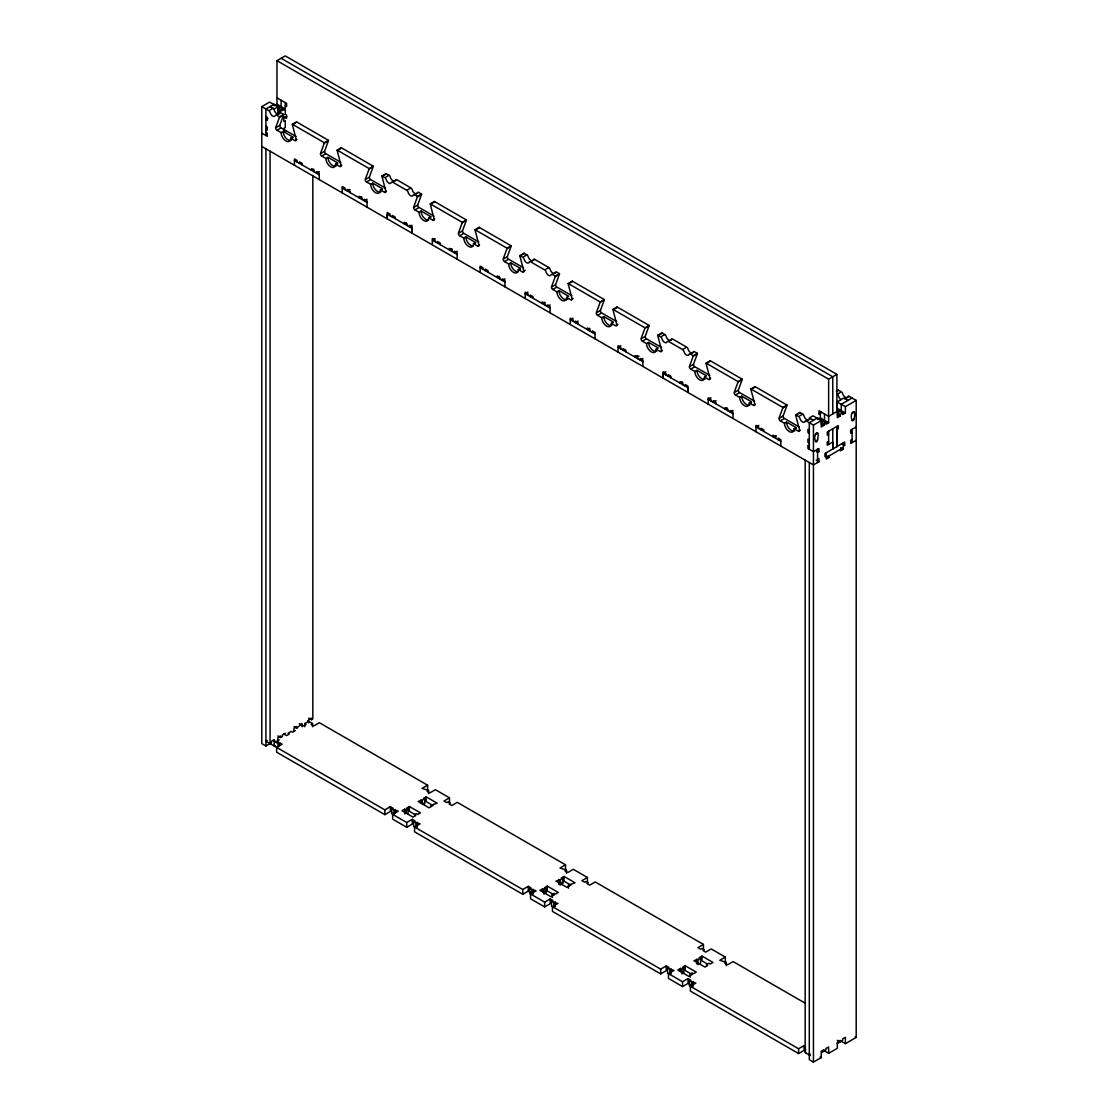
<?xml version="1.0" encoding="UTF-8"?>
<svg xmlns="http://www.w3.org/2000/svg" width="1118" height="1118" viewBox="0 0 1118 1118"><rect width="100%" height="100%" fill="white"/><g stroke="black" fill="none" stroke-linecap="round" stroke-linejoin="round"><path stroke-width="1.5" d="M665.867 371.749L663.114 373.342L663.114 378.122L663.114 371.749L665.867 373.342L665.867 374.935M274.217 104.212L282.491 108.977L282.491 110.57L285.258 108.977L276.971 104.212L276.971 60.679L285.258 55.9L836.907 374.39L828.634 379.17L828.634 422.702L825.867 424.295L825.867 422.702L817.593 417.922M832.77 413.939L832.77 376.78L281.121 58.29M836.907 411.55L836.907 374.39M269.871 110.081L272.974 108.292A1.956 1.132 60 0 1 274.078 109.564L274.665 111.157A3.899 2.25 60 0 0 279.081 113.715L279.668 112.792A1.956 1.132 60 0 1 280.772 112.792L283.679 114.469L279.542 116.859A1.956 1.132 60 0 1 279.486 117.278L275.601 127.857A1.956 1.132 60 0 0 276.984 130.247L281.121 132.637A6.82 3.941 60 0 0 285.942 140.994A6.82 3.941 60 0 0 290.764 138.199L292.846 137.011L283.189 131.435L281.121 132.637M276.118 127.55L279.738 125.468L283.623 114.888A1.956 1.132 60 0 0 283.679 114.469M290.764 138.199L294.914 140.588A1.956 1.132 60 0 0 296.284 139.792L292.399 124.741A1.956 1.132 60 0 1 292.343 124.252L296.48 121.862L328.482 140.337L324.346 142.727A1.943 1.118 60 0 1 324.29 143.146L320.405 153.711A1.956 1.132 60 0 0 321.774 156.101L325.911 158.49A6.82 3.941 60 0 0 330.746 166.862A6.82 3.941 60 0 0 335.568 164.066L337.636 162.879L327.979 157.303L325.911 158.49M320.922 153.418L324.541 151.321L328.426 140.756A1.943 1.118 60 0 0 328.482 140.337M335.568 164.066L339.704 166.456A1.956 1.132 60 0 0 341.088 165.66L337.203 150.609A1.956 1.132 60 0 1 337.147 150.119L341.283 147.73L373.272 166.205L369.136 168.58A1.943 1.132 60 0 1 369.08 169.014L365.195 179.579A1.956 1.132 60 0 0 366.578 181.968L370.715 184.358A6.82 3.941 60 0 0 375.536 192.715A6.82 3.941 60 0 0 380.372 189.934L382.44 188.732L372.783 183.17L370.715 184.358M365.712 179.285L369.331 177.189L373.216 166.624A1.943 1.132 60 0 0 373.272 166.205M380.372 189.934L384.508 192.324A1.956 1.132 60 0 0 385.892 191.527L382.007 176.462A1.956 1.132 60 0 1 381.937 175.973L386.087 173.583L388.994 175.274A1.956 1.132 60 0 1 390.098 176.546L390.671 178.139A3.899 2.25 60 0 0 395.101 180.697L395.688 179.774A1.956 1.132 60 0 1 396.792 179.774L410.879 187.908A1.956 1.132 60 0 1 411.983 189.194L412.57 190.787A3.899 2.25 60 0 0 417 193.344L417.573 192.422A1.956 1.132 60 0 1 418.691 192.408L421.598 194.099L417.461 196.475A1.956 1.132 60 0 1 417.391 196.908L413.52 207.473A1.956 1.132 60 0 0 414.89 209.863L419.026 212.252A6.82 3.941 60 0 0 423.862 220.609A6.82 3.941 60 0 0 428.683 217.828L430.751 216.626L421.095 211.064L419.026 212.252M414.037 207.179L417.657 205.083L421.542 194.518A1.956 1.132 60 0 0 421.598 194.099M428.683 217.828L432.82 220.218A1.956 1.132 60 0 0 434.203 219.421L430.318 204.356A1.956 1.132 60 0 1 430.262 203.867L434.399 201.478L466.388 219.953L462.251 222.342A1.956 1.132 60 0 1 462.195 222.762L458.31 233.341A1.956 1.132 60 0 0 459.694 235.73L463.83 238.12A6.82 3.941 60 0 0 468.652 246.477A6.82 3.941 60 0 0 473.487 243.696L475.555 242.494L465.899 236.918L463.83 238.12M458.827 233.047L462.447 230.951L466.332 220.386A1.956 1.132 60 0 0 466.388 219.953M473.487 243.696L477.624 246.086A1.956 1.132 60 0 0 478.993 245.289L475.122 230.224A1.956 1.132 60 0 1 475.052 229.735L479.189 227.345L511.192 245.82L507.055 248.21A1.943 1.132 60 0 1 506.999 248.629L503.114 259.208A1.956 1.132 60 0 0 504.498 261.598L508.634 263.988A6.82 3.941 60 0 0 513.455 272.345A6.82 3.941 60 0 0 518.277 269.55L520.345 268.362L510.702 262.786L508.634 263.988M503.631 258.901L507.251 256.819L511.136 246.239A1.943 1.132 60 0 0 511.192 245.82M518.277 269.55L522.413 271.94A1.956 1.132 60 0 0 523.797 271.143L519.912 256.092A1.956 1.132 60 0 1 519.856 255.603L523.993 253.213L526.899 254.89A1.956 1.132 60 0 1 528.003 256.176L528.59 257.769A3.899 2.25 60 0 0 533.02 260.326L533.593 259.404A1.956 1.132 60 0 1 534.711 259.39L548.798 267.537A1.956 1.132 60 0 1 549.902 268.809L550.489 270.416A3.899 2.25 60 0 0 554.905 272.96L555.492 272.037A1.956 1.132 60 0 1 556.596 272.037L559.503 273.714L555.366 276.104A1.956 1.132 60 0 1 555.311 276.523L551.426 287.102A1.956 1.132 60 0 0 552.809 289.492L556.946 291.882A6.82 3.941 60 0 0 561.767 300.239A6.82 3.941 60 0 0 566.602 297.458L568.671 296.256L559.014 290.68L556.946 291.882M551.943 286.795L555.562 284.713L559.447 274.134A1.956 1.132 60 0 0 559.503 273.714M566.602 297.458L570.739 299.834A1.956 1.132 60 0 0 572.109 299.037L568.224 283.986A1.956 1.132 60 0 1 568.168 283.497L572.304 281.107L604.307 299.582L600.17 301.972A1.956 1.132 60 0 1 600.114 302.391L596.229 312.97A1.956 1.132 60 0 0 597.599 315.36L601.75 317.736A6.82 3.941 60 0 0 606.571 326.107A6.82 3.941 60 0 0 611.392 323.312L613.461 322.124L603.818 316.548L601.75 317.736M596.746 312.663L600.366 310.58L604.251 300.001A1.956 1.132 60 0 0 604.307 299.582M611.392 323.312L615.529 325.701A1.956 1.132 60 0 0 616.912 324.905L613.027 309.854A1.956 1.132 60 0 1 612.971 309.365L617.108 306.975L649.111 325.45L644.974 327.84A1.956 1.132 60 0 1 644.904 328.259L641.019 338.824A1.956 1.132 60 0 0 642.403 341.214L646.539 343.603A6.82 3.941 60 0 0 651.375 351.96A6.82 3.941 60 0 0 656.196 349.179L658.264 347.991L648.608 342.415L646.539 343.603M641.536 338.53L645.17 336.434L649.041 325.869A1.956 1.132 60 0 0 649.111 325.45M656.196 349.179L660.333 351.569A1.956 1.132 60 0 0 661.716 350.772L657.831 335.721A1.956 1.132 60 0 1 657.775 335.232L661.912 332.843L664.819 334.52A1.956 1.132 60 0 1 666.118 336.322A3.899 2.25 60 0 0 668.718 339.956A3.899 2.25 60 0 0 671.317 339.327A1.956 1.132 60 0 1 672.617 339.02L686.704 347.153A1.956 1.132 60 0 1 688.017 348.97A3.899 2.25 60 0 0 690.617 352.589A3.899 2.25 60 0 0 693.216 351.974A1.956 1.132 60 0 1 694.516 351.667L697.422 353.344L693.286 355.734A1.956 1.132 60 0 1 693.23 356.153L689.345 366.718A1.956 1.132 60 0 0 690.714 369.108L694.851 371.497A6.82 3.941 60 0 0 699.686 379.868A6.82 3.941 60 0 0 704.508 377.073L706.576 375.886L696.933 370.31L694.851 371.497M689.862 366.424L693.481 364.328L697.366 353.763A1.956 1.132 60 0 0 697.422 353.344M704.508 377.073L708.644 379.463A1.956 1.132 60 0 0 710.028 378.667L706.143 363.616A1.956 1.132 60 0 1 706.087 363.126L710.223 360.737L742.226 379.198L738.076 381.587A1.956 1.132 60 0 1 738.02 382.021L734.135 392.586A1.956 1.132 60 0 0 735.518 394.975L739.655 397.365A6.82 3.941 60 0 0 744.49 405.722A6.82 3.941 60 0 0 749.312 402.941L751.38 401.739L741.723 396.177L739.655 397.365M734.652 392.292L738.271 390.196L742.156 379.631A1.956 1.132 60 0 0 742.226 379.198M749.312 402.941L753.448 405.331A1.956 1.132 60 0 0 754.832 404.534L750.947 389.469A1.956 1.132 60 0 1 750.891 388.98L755.027 386.59L787.016 405.065L782.88 407.455A1.956 1.132 60 0 1 782.824 407.874L778.939 418.453A1.956 1.132 60 0 0 780.322 420.843L784.459 423.233A6.82 3.941 60 0 0 789.28 431.59A6.82 3.941 60 0 0 794.115 428.809L796.184 427.607L786.527 422.031L784.459 423.233M779.456 418.16L783.075 416.064L786.96 405.485A1.956 1.132 60 0 0 787.016 405.065M275.14 745.454L274.203 745.999L274.203 739.627L271.436 741.22L271.436 742.813L265.916 745.999L261.78 743.61L261.78 106.601L269.606 102.087L277.879 106.867L277.879 113.239L280.632 111.646L280.632 110.053L282.491 108.977M273.742 104.477L265.916 108.991L265.916 135.53M274.217 105.805L276.971 104.212M267.999 118.41L265.916 119.612L267.3 120.409L267.3 117.222L265.916 116.426M261.78 106.601L268.837 110.668A1.956 1.132 60 0 1 269.941 111.954L270.514 113.547A3.899 2.25 60 0 0 274.944 116.104L275.531 115.182A1.956 1.132 60 0 1 276.635 115.182L279.738 113.393M279.486 117.278L282.588 115.489M286.627 116.677L283.874 118.27L283.874 121.457L285.258 120.66L285.258 127.564L283.874 128.36M276.984 130.247L280.604 128.151M293.433 124.14L295.501 122.952M283.874 131.547L285.258 130.75M295.432 140.295L296.983 139.401M324.29 143.146L327.392 141.357M321.774 156.101L325.394 154.018M338.237 150.008L341.339 148.219A1.956 1.132 60 0 1 341.283 147.73M319.245 171.627L316.492 173.22L316.492 171.627L319.245 173.22L319.245 179.593M340.221 166.163L341.773 165.268M369.08 169.014L372.182 167.211M350.046 189.417L347.293 191.01L347.293 189.417L350.046 191.01L350.046 192.603M366.578 181.968L370.198 179.886M383.041 175.875L386.143 174.073A1.956 1.132 60 0 1 386.087 173.583M385.892 177.063L388.994 175.274M381.937 175.973L384.858 177.664A1.956 1.132 60 0 1 385.962 178.936L386.535 180.529A3.899 2.25 60 0 0 390.965 183.086L391.552 182.164A1.956 1.132 60 0 1 392.656 182.164L395.758 180.375M367.053 199.242L364.3 200.835L364.3 199.242L367.053 200.835L367.053 207.193M385.025 192.017L386.409 191.22M392.656 182.164L406.742 190.298L409.845 188.509M406.742 190.298A1.956 1.132 60 0 1 407.846 191.583L408.433 193.176A3.899 2.25 60 0 0 412.863 195.734L413.436 194.811A1.956 1.132 60 0 1 414.54 194.798L417.657 193.009M417.391 196.908L420.508 195.119M414.89 209.863L418.509 207.78M431.352 203.769L434.455 201.967A1.956 1.132 60 0 1 434.399 201.478M412.109 225.249L409.356 226.842L409.356 225.249L412.109 226.842L412.109 233.215L412.109 228.435L387.289 214.097L387.289 218.876L387.289 212.504L390.042 214.097L390.042 215.69M433.337 219.911L434.72 219.128M462.195 222.762L465.298 220.973M435.112 238.511L432.345 240.104L457.178 254.429M459.694 235.73L463.313 233.634M476.156 229.623L479.259 227.834A1.956 1.132 60 0 1 479.189 227.345M457.164 251.257L454.411 252.85L454.411 251.257L457.164 252.85L457.164 259.222M478.141 245.778L479.51 244.982M506.999 248.629L510.101 246.84M504.498 261.598L508.117 259.502M520.946 255.491L524.049 253.702A1.956 1.132 60 0 1 523.993 253.213M523.797 256.679L526.899 254.89M499.229 276.342L497.161 277.53L497.161 275.936L499.914 277.53L499.914 279.123M531.595 261.193L534.711 259.39M504.973 278.857L502.22 280.45L502.22 278.857L504.973 280.45L504.973 286.823M522.931 271.646L525.348 270.249M545.696 269.326L548.798 267.537M519.856 255.603L522.763 257.28A1.956 1.132 60 0 1 523.867 258.565L524.454 260.159A3.899 2.25 60 0 0 528.884 262.716L529.457 261.794A1.956 1.132 60 0 1 530.561 261.78L544.662 269.927A1.956 1.132 60 0 1 545.766 271.199L546.353 272.792A3.899 2.25 60 0 0 550.769 275.349L551.356 274.427A1.956 1.132 60 0 1 552.46 274.427L555.562 272.638M527.976 292.119L525.208 293.713L550.042 308.051M555.311 276.523L558.413 274.735M552.809 289.492L556.429 287.396M569.258 283.385L572.374 281.596A1.956 1.132 60 0 1 572.304 281.107M544.284 302.349L542.216 303.537L542.216 301.944L544.969 303.537L544.969 305.13M550.028 304.865L547.261 306.458L547.261 304.865L550.028 306.458L550.028 312.83M571.256 299.54L573.143 298.45M600.114 302.391L603.217 300.602M573.017 318.141L570.264 319.72L595.083 334.058M578.062 321.062L575.309 322.655L575.309 321.062L578.062 322.655L578.062 324.248M597.599 315.36L601.232 313.264M614.061 309.253L617.164 307.464A1.956 1.132 60 0 1 617.108 306.975M616.046 325.408L617.947 324.304M644.904 328.259L648.007 326.47M620.825 345.741L618.072 347.335L642.892 361.659M642.403 341.214L646.022 339.131M658.865 335.12L661.968 333.332A1.956 1.132 60 0 1 661.912 332.843M661.716 336.308L664.819 334.52M637.134 355.957L635.066 357.159L635.066 355.566L637.833 357.159L637.833 358.752M657.775 335.232L660.682 336.909A1.956 1.132 60 0 1 661.982 338.712A3.899 2.25 60 0 0 664.581 342.346A3.899 2.25 60 0 0 667.18 341.717A1.956 1.132 60 0 1 668.48 341.409L671.583 339.62M642.892 358.487L640.125 360.08L640.125 358.487L642.892 360.08L642.892 366.438M660.85 351.276L662.401 350.381M668.48 341.409L682.567 349.543L685.669 347.754M682.567 349.543A1.956 1.132 60 0 1 683.867 351.359A3.899 2.25 60 0 0 686.48 354.979A3.899 2.25 60 0 0 689.079 354.364A1.956 1.132 60 0 1 690.379 354.043L693.481 352.254M693.23 356.153L696.332 354.364M690.714 369.108L694.334 367.025M707.177 363.015L710.279 361.226A1.956 1.132 60 0 1 710.223 360.737M709.161 379.17L710.713 378.275M738.02 382.021L741.122 380.218M710.936 397.756L708.183 399.35L733.003 413.688M715.981 400.677L713.228 402.27L713.228 400.677L715.981 402.27L715.981 403.864M735.518 394.975L739.138 392.893M753.015 388.281L755.083 387.08A1.956 1.132 60 0 1 755.027 386.59M727.245 407.986L725.177 409.174L725.177 407.581L727.93 409.174L727.93 410.767M732.989 410.502L730.236 412.095L730.236 410.502L732.989 412.095L732.989 418.467M753.965 405.023L755.349 404.227M782.824 407.874L785.926 406.086M758.745 425.357L755.992 426.95L780.811 441.289M780.322 420.843L783.942 418.747M794.115 428.809L798.252 431.199A1.956 1.132 60 0 0 799.622 430.402L795.736 415.337A1.956 1.132 60 0 1 795.681 414.848L799.817 412.458L802.724 414.135A1.956 1.132 60 0 1 803.842 415.421L804.415 417.014A3.899 2.25 60 0 0 807.448 419.907M836.39 391.342L838.458 390.154L841.365 391.831A1.956 1.132 60 0 1 842.469 393.117L843.056 394.71A3.899 2.25 60 0 0 847.486 397.267L848.059 396.345A1.956 1.132 60 0 1 849.163 396.331L852.084 398.022L841.253 404.269L841.253 410.641L838.5 412.235L838.5 410.641L842.637 413.031L842.637 414.61L845.39 413.031L845.39 406.659L837.116 401.879L837.116 408.252L845.39 413.031M796.771 414.736L798.839 413.548M799.622 415.938L802.724 414.135M840.331 392.432L837.228 394.221A1.956 1.132 60 0 1 838.332 395.506L838.919 397.1A3.899 2.25 60 0 0 841.127 399.657M775.053 435.587L772.985 436.775L772.985 435.181L775.738 436.775L775.738 438.368M837.116 401.879L843.824 398.008L847.961 400.398M795.681 414.848L798.587 416.525A1.956 1.132 60 0 1 799.705 417.811L800.278 419.404A3.899 2.25 60 0 0 804.708 421.961L805.281 421.039A1.956 1.132 60 0 1 806.399 421.039L809.502 419.236M846.06 398.134L849.163 396.331M837.34 412.891L840.107 414.485L840.107 416.078L837.34 417.671L837.34 411.298L828.634 416.329L818.977 410.753L818.977 413.939L821.73 412.346M817.118 418.202L809.306 422.716L809.306 449.254M817.593 419.516L820.36 417.922L828.634 422.702M798.769 430.891L800.139 430.095M806.399 421.039L813.443 425.106L821.255 420.592L821.255 426.964L824.008 425.371L824.008 423.778L821.255 422.185M845.39 406.659L856.192 400.412L856.192 1037.42L845.39 1043.653L840.219 1040.662M267.3 740.423L265.916 741.22L384.858 809.879L390.364 806.693L393.131 808.286L391.747 809.083L391.747 813.862L393.131 813.065M821.73 421.905L824.497 420.312L824.497 413.939M285.258 733.24L282.491 734.833L282.491 736.427L280.632 737.503L277.879 735.91M293.964 726.616L296.717 728.209L302.014 723.57L302.014 726.756M304.767 726.756L304.767 723.57L308.68 721.306M308.68 718.119L311.433 719.712L312.816 718.916L312.816 175.302M824.008 423.778L825.867 422.702M840.107 414.485L842.637 413.031M279.248 739.892L276.495 741.486L274.203 741.22L278.019 743.414L279.388 742.618L282.155 744.211L276.635 747.397L276.635 752.176L384.858 814.659L390.364 811.472L390.364 806.693M295.348 730.599L292.581 732.192L291.211 731.396L288.011 733.24L289.394 734.037L286.627 735.63L283.874 734.037M312.495 726.7L312.495 723.514L311.111 724.31L313.865 725.903L319.385 722.717L427.607 785.199L427.607 789.979M815.511 434.525L817.579 433.323M852.084 413.408L854.152 412.221M815.511 441.163L817.579 439.961C820.388 426.922 812.297 434.05 815.511 441.163A1.467 0.838 -60 0 0 816.545 441.75A1.467 0.838 -60 0 0 817.579 439.961M852.056 420.061C848.758 412.933 857.087 405.82 854.124 418.859A1.467 0.838 -60 0 1 853.09 420.661A1.467 0.838 -60 0 1 852.056 420.061L854.152 418.859M828.634 434.385L827.25 435.181L827.25 431.995L838.29 425.623L838.29 428.809L836.907 429.605L836.907 446.585L836.907 426.419M828.634 441.275L827.25 442.071L827.25 445.257L832.77 442.071L832.77 448.975L832.77 428.809M816.545 451.84L818.963 451.644L818.963 448.458L813.443 451.644L807.923 448.458L807.923 445.271L809.306 446.068M856.22 426.95L850.672 430.151L850.672 433.323L852.056 432.526M817.579 459.344L818.963 458.548L818.963 461.734L813.443 464.92L261.78 146.416M852.056 439.43L850.672 440.226L850.672 443.413L856.22 440.212M843.335 446.068L844.705 445.271L844.705 442.085L824.944 453.489L824.944 456.675L826.328 455.878L829.081 457.472L829.081 455.878M826.328 457.472L843.335 447.661M829.081 457.472L826.328 459.065L826.328 452.692M843.335 442.882L843.335 449.254L840.568 450.847L840.568 449.254M427.607 785.199L422.087 788.386L428.515 790.496L428.515 793.682M391.747 809.083L398.176 811.193L392.656 814.379L392.656 819.159L406.742 827.292L412.262 824.106L412.262 819.34L415.016 820.933L413.646 821.73L413.646 826.495M428.515 790.496L427.132 791.292L429.885 792.886L435.405 789.699L449.492 797.833L449.492 802.612M408 808.887L406.141 809.963L404.758 809.166L402.005 810.76L413.031 817.118L415.784 815.525L414.415 814.742L416.273 813.666L417.643 814.463L420.41 812.87L409.37 806.497L406.617 808.09L408 808.887L408 813.666M424.756 799.202L418.09 801.466L429.116 807.839L431.883 806.246L430.5 805.449L437.166 803.185L426.14 796.827L423.373 798.406L424.756 799.202L424.756 803.982L423.373 803.185M392.656 814.379L406.742 822.513L412.262 819.34M449.492 797.833L443.986 801.019L446.739 802.612L448.122 801.816L450.4 803.143L449.031 803.926L451.784 805.519L457.304 802.347L565.512 864.815L565.512 869.594M413.646 821.73L420.061 823.84L414.54 827.027L414.54 831.806L522.763 894.274L528.283 891.102L531.036 892.681L529.666 893.478L529.666 888.712L531.036 887.916L528.283 886.322L522.763 889.509L414.54 827.027M565.512 864.815L560.006 868.001L566.421 870.125L566.421 873.312M529.666 888.712L536.081 890.822L530.561 894.009L530.561 898.788L544.662 906.922L550.182 903.735L550.182 898.956L552.935 900.549L551.551 901.346L551.551 906.125L660.682 969.124L666.202 965.938L668.955 967.531L667.572 968.328L667.572 973.107L682.567 981.772L688.087 978.585L690.854 980.179L689.471 980.975L689.471 985.755L798.587 1048.754L804.108 1045.568L804.108 1050.347L798.587 1053.533L690.379 991.051L690.379 986.272L695.885 983.085L689.471 980.975M566.421 870.125L565.051 870.922L567.804 872.515L573.324 869.329L587.411 877.462L587.411 882.242M554.179 894.875L547.289 890.892L544.536 892.485L545.905 893.282L545.905 888.503L544.047 889.579L542.663 888.782L539.91 890.375L550.95 896.748L553.703 895.155L552.32 894.358L552.32 897.544M552.32 894.358L554.179 893.282L555.562 894.079L558.315 892.485L547.289 886.113L544.536 887.706L545.905 888.503M560.146 880.299L560.146 885.065L562.661 883.611L562.661 878.832L555.995 881.082L567.036 887.454L569.789 885.861L568.419 885.065L568.419 888.251M568.419 885.065L575.085 882.815L564.045 876.442L561.292 878.035L562.661 878.832M570.949 885.204L564.045 881.222L561.292 882.815L562.661 883.611M529.666 893.478L544.662 902.142L550.182 898.956M587.411 877.462L581.891 880.649L584.658 882.242L586.028 881.445L588.32 882.759L586.936 883.555L589.703 885.149L595.209 881.962L703.432 944.444L703.432 949.224M551.551 901.346L557.98 903.456L552.46 906.642L552.46 911.422L660.682 973.904L666.202 970.717L666.202 965.938M703.432 944.444L697.911 947.631L700.679 949.224L702.048 948.427L704.34 949.741L702.956 950.538L705.724 952.131L711.23 948.944L725.33 957.078L725.33 961.857M667.572 968.328L674 970.452L668.48 973.624L668.48 978.404L682.567 986.551L688.087 983.365L690.854 984.958L689.471 985.755M682.441 972.115L683.825 972.912L683.825 968.132L681.966 969.208L680.582 968.412L677.829 970.005L688.856 976.377L691.623 974.784L690.239 973.988L690.239 977.174M690.239 973.988L692.098 972.912L693.481 973.708L696.234 972.115L685.208 965.742L682.441 967.336L683.825 968.132M700.581 958.461L693.915 960.711L704.955 967.084L707.708 965.491L706.324 964.694L708.854 963.227L710.237 964.023L712.991 962.444L701.964 956.072L699.197 957.665L700.581 958.461L700.581 963.241M725.33 957.078L719.81 960.264L726.239 962.388L726.239 965.575M726.239 962.388L724.855 963.185L727.608 964.778L733.129 961.592L805.267 1003.237M809.306 1054.931L810.243 1054.386L808.845 1053.603M821.548 1052.639L825.867 1050.151L825.867 1048.558L828.634 1046.965L828.634 1053.324L837.34 1048.293L837.34 1041.934L840.107 1040.341L840.107 1041.934L837.34 1040.341M837.228 1043.583L842.637 1040.467L842.637 1038.874L845.39 1037.28L845.39 1043.653M809.306 462.531L809.306 1059.71L813.443 1062.1L821.255 1057.586L821.255 1051.213L824.008 1049.62L824.008 1051.213M276.971 60.679L828.634 379.17M852.056 398.022L856.192 400.412M837.34 414.485L840.107 416.078M276.971 97.839L286.627 103.415L286.627 106.601L285.258 105.805M818.977 413.939L820.36 414.736M821.255 420.592L812.982 415.812L809.348 417.908L813.485 420.298M277.879 108.46L280.632 110.053M277.879 110.053L280.632 111.646M821.255 423.778L824.008 425.371M270.067 106.601L274.245 108.977L278.354 106.587L278.354 108.18L281.121 106.601L281.121 100.229M283.874 116.677L286.627 118.27L286.627 115.084L285.258 114.288L285.258 102.618M276.635 115.182L279.542 116.859M292.343 124.252L324.346 142.727M337.147 150.119L369.136 168.58M414.54 194.798L417.461 196.475M430.262 203.867L462.251 222.342M475.052 229.735L507.055 248.21M552.46 274.427L555.366 276.104M568.168 283.497L600.17 301.972M612.971 309.365L644.974 327.84M690.379 354.043L693.286 355.734M706.087 363.126L738.076 381.587M750.891 388.98L782.88 407.455M841.952 443.678L844.705 445.271M840.568 447.661L843.335 449.254M809.306 430.151L807.923 429.354L807.923 432.526L809.306 433.323M296.06 136.48L281.121 127.857A1.956 1.132 60 0 1 279.738 125.468M340.85 162.348L325.911 153.711A1.956 1.132 60 0 1 324.541 151.321M385.654 188.201L370.715 179.579A1.956 1.132 60 0 1 369.331 177.189M433.966 216.095L419.026 207.473A1.956 1.132 60 0 1 417.657 205.083M478.77 241.963L463.83 233.341A1.956 1.132 60 0 1 462.447 230.951M523.573 267.831L508.634 259.208A1.956 1.132 60 0 1 507.251 256.819M571.885 295.725L556.946 287.102A1.956 1.132 60 0 1 555.562 284.713M616.689 321.593L601.75 312.97A1.956 1.132 60 0 1 600.366 310.58M661.479 347.46L646.539 338.824A1.956 1.132 60 0 1 645.17 336.434M709.804 375.355L694.851 366.718A1.956 1.132 60 0 1 693.481 364.328M754.594 401.208L739.655 392.586A1.956 1.132 60 0 1 738.271 390.196M799.398 427.076L784.459 418.453A1.956 1.132 60 0 1 783.075 416.064M283.874 129.954L286.627 131.547M265.916 126.25L267.3 127.047L267.3 130.233L265.916 129.436M809.306 439.961L807.923 439.164L807.923 442.351L809.306 443.147M265.916 132.357L267.3 133.154L267.3 136.326L261.78 133.154M816.657 450.316L818.963 451.644M816.196 460.141L818.963 461.734M294.439 160.475L319.259 174.813M342.248 188.076L367.067 202.414M480.153 267.705L504.987 282.043M663.114 373.342L687.933 387.68L687.933 392.46L687.933 386.087L685.18 384.494L685.18 386.087M307.646 720.719L312.495 723.514M855.158 1036.819L856.192 1037.42M304.767 723.57L306.15 724.366L303.383 725.959L299.247 723.57M433.029 805.575L426.14 801.592L426.14 796.827M707.47 964.023L701.964 960.851L701.964 956.072M414.89 814.463L409.37 811.277L409.37 806.497M692.098 974.505L685.208 970.522L685.208 965.742M824.497 1050.934L828.634 1053.324M820.221 1056.985L821.255 1057.586M810.34 1055.532L805.17 1052.541L805.17 460.141M852.084 429.34L852.084 442.602M828.634 431.199L828.634 444.461M820.36 411.55L820.36 418.132M817.579 449.254L817.579 462.531M813.443 425.106L813.443 1062.1M805.491 1047.957L805.491 1052.737M798.587 1048.754L798.587 1053.533M780.797 446.068L780.797 439.695L778.044 438.102L778.044 439.695M763.79 431.478L763.79 429.885L761.037 428.292L761.037 429.885M758.731 428.557L758.731 426.964L755.978 425.371L755.978 431.744M710.922 400.943L710.922 399.35L708.169 397.77L708.169 404.129M698.051 959.915L698.051 964.694M696.668 959.118L696.668 963.898M693.132 981.492L693.132 986.272M691.749 982.289L691.749 987.068M688.087 978.585L688.087 983.365M682.888 384.76L682.888 383.167L680.121 381.573L680.121 383.167L682.19 381.979A1.467 0.838 0 0 0 682.651 382.146M682.567 981.772L682.567 986.551M681.966 969.208L681.966 973.988M680.582 968.412L680.582 971.598M671.233 968.859L671.233 973.624M670.926 377.856L670.926 376.263L668.173 374.67L668.173 376.263M669.864 969.655L669.864 974.421M660.682 969.124L660.682 973.904M625.884 351.849L625.884 350.255L623.117 348.662L623.117 350.255M620.825 348.928L620.825 347.335L618.058 345.741L618.058 352.114M595.083 338.838L595.083 332.479L592.316 330.886L592.316 332.479M590.024 331.152L590.024 329.558L587.257 327.965L587.257 329.558L589.326 328.357A1.467 0.838 0 0 0 589.801 328.524M573.017 321.327L573.017 319.734L570.25 318.141L570.25 324.513M564.045 876.442L564.045 881.222M558.762 879.503L558.762 884.268M555.213 901.877L555.213 906.642M553.843 902.659L553.843 907.439M547.289 886.113L547.289 890.892M544.662 902.142L544.662 906.922M544.047 889.579L544.047 894.358M542.663 888.782L542.663 891.968M533.328 889.229L533.328 894.009M533.02 298.24L533.02 296.647L530.253 295.054L530.253 296.647M531.944 890.026L531.944 893.212M528.283 886.322L528.283 891.102M527.962 295.32L527.962 293.727L525.194 292.133L525.194 298.506M522.763 889.509L522.763 894.274M487.965 272.219L487.965 270.626L485.212 269.033L485.212 270.626M482.906 269.298L482.906 267.705L480.153 266.126L480.153 272.485M452.105 251.522L452.105 249.929L449.352 248.336L449.352 249.929L451.42 248.741A1.467 0.838 0 0 0 452.161 248.965M440.157 244.618L440.157 243.025L437.39 241.432L437.39 243.025M435.098 241.698L435.098 240.104L432.345 238.511L432.345 244.884M422.227 800.67L422.227 803.856M420.843 799.873L420.843 803.059M417.307 822.247L417.307 827.027M415.924 823.044L415.924 826.23M407.05 225.515L407.05 223.921L404.297 222.328L404.297 223.921L406.365 222.72L406.365 223.921M406.742 822.513L406.742 827.292M406.141 809.963L406.141 813.149M404.758 809.166L404.758 813.946M395.409 809.6L395.409 812.786M395.101 218.611L395.101 217.018L392.348 215.425L392.348 217.018M394.039 810.396L394.039 815.176M384.858 809.879L384.858 814.659M362.008 199.507L362.008 197.914L359.241 196.321L359.241 197.914L361.31 196.712A1.467 0.838 0 0 0 361.771 196.88M344.987 189.683L344.987 188.09L342.234 186.496L342.234 192.869M314.2 171.892L314.2 170.299L311.433 168.706L311.433 170.299L313.501 169.111L313.515 170.299M311.433 719.712L311.433 718.119L308.68 719.712L308.68 722.899M302.237 165.003L302.237 163.41L299.484 161.817L299.484 163.41M297.178 162.082L297.178 160.489L294.425 158.896L294.425 165.268M296.717 728.209L296.717 726.616L293.964 728.209L293.964 731.396M280.632 737.503L280.632 735.91L277.879 737.503L277.879 742.282M279.388 742.618L279.388 745.804M278.019 743.414L278.019 746.6M270.067 151.196L270.067 743.61M265.916 148.806L265.916 745.999M518.165 271.772A6.82 3.941 60 0 1 513.232 269.145A6.82 3.941 60 0 1 510.702 262.786M520.345 268.362A6.82 3.941 60 0 1 520.094 270.025M473.361 245.904A6.82 3.941 60 0 1 468.428 243.291A6.82 3.941 60 0 1 465.899 236.918M475.555 242.494A6.82 3.941 60 0 1 475.485 243.375M428.571 220.036A6.82 3.941 60 0 1 423.624 217.423A6.82 3.941 60 0 1 421.095 211.064M430.751 216.626A6.82 3.941 60 0 1 430.682 217.507M380.875 191.933A6.82 3.941 60 0 1 375.676 189.934A6.82 3.941 60 0 1 372.783 183.17M382.44 188.732A6.82 3.941 60 0 1 382.37 189.613M336.085 166.079A6.82 3.941 60 0 1 330.872 164.066A6.82 3.941 60 0 1 327.979 157.303M337.636 162.879A6.82 3.941 60 0 1 337.566 163.759M296.536 122.351A1.956 1.132 60 0 1 296.48 121.862M291.281 140.211A6.82 3.941 60 0 1 286.068 138.213A6.82 3.941 60 0 1 283.189 131.435M292.846 137.011A6.82 3.941 60 0 1 292.776 137.891M810.536 418.649A1.956 1.132 60 0 0 809.432 418.649L808.845 419.571A3.899 2.25 60 0 1 808.23 419.907M799.873 412.947A1.956 1.132 60 0 1 799.817 412.458M794.619 430.807A6.82 3.941 60 0 1 789.406 428.809A6.82 3.941 60 0 1 786.527 422.031M796.184 427.607A6.82 3.941 60 0 1 796.114 428.487M749.829 404.94A6.82 3.941 60 0 1 744.616 402.941A6.82 3.941 60 0 1 741.723 396.177M751.38 401.739A6.82 3.941 60 0 1 751.114 403.402M705.025 379.086A6.82 3.941 60 0 1 699.812 377.073A6.82 3.941 60 0 1 696.933 370.31M656.713 351.192A6.82 3.941 60 0 1 651.501 349.179A6.82 3.941 60 0 1 648.608 342.415M611.909 325.324A6.82 3.941 60 0 1 606.697 323.326A6.82 3.941 60 0 1 603.818 316.548M567.651 299.093A6.82 3.941 60 0 1 562.27 297.835A6.82 3.941 60 0 1 559.014 290.68M844.23 398.553A1.956 1.132 60 0 1 845.026 398.721M838.514 390.643A1.956 1.132 60 0 1 838.458 390.154M545.025 302.573A1.467 0.838 0 0 1 544.494 302.447M776.395 435.81A1.467 0.838 0 0 1 775.067 435.573M639.021 356.055A1.467 0.838 0 0 1 637.358 356.055"/></g></svg>
